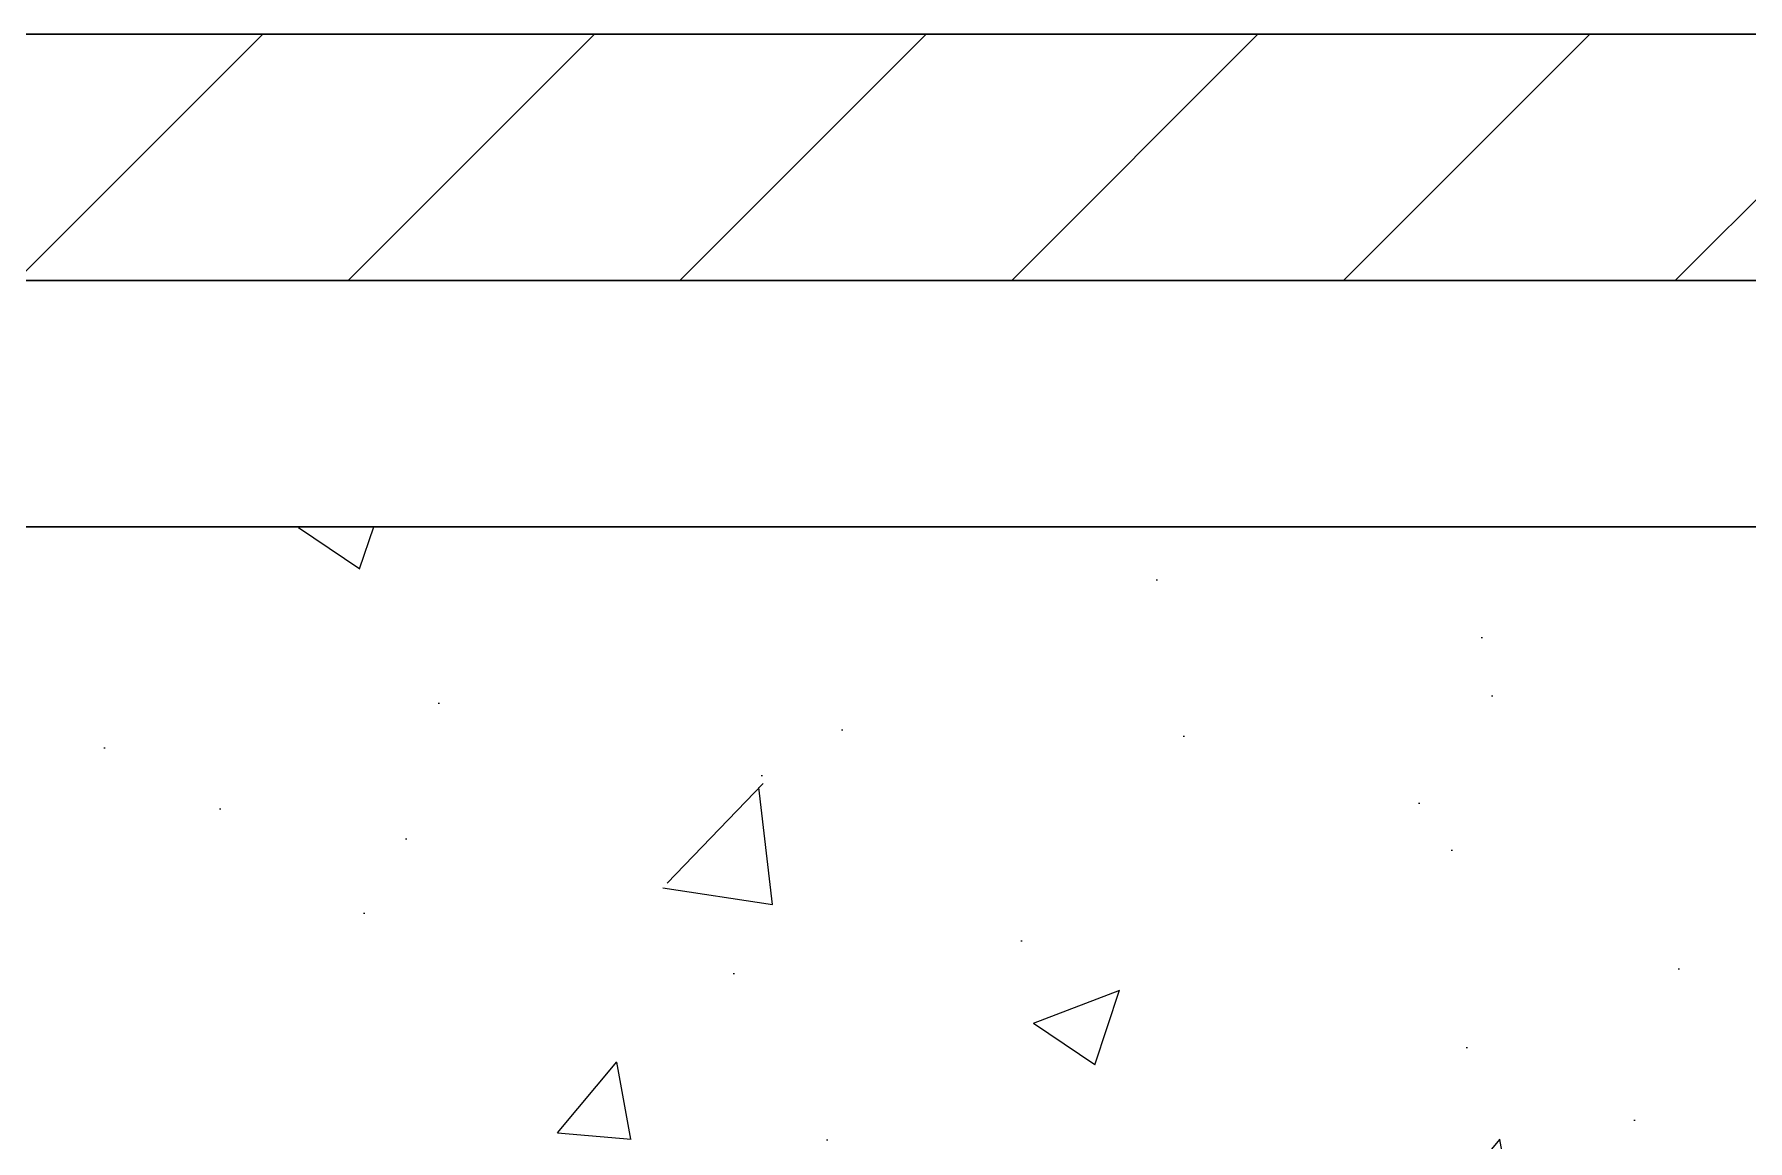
# Model space of a CAD drawing. Header units: millimetres. Extents: x 77165 to 11476408, y -193619 to 1121001.
# Drawn here: x 204396 to 205092, y 294724 to 295173 of the extents above; entities that cross this region are included whole.
import ezdxf

# ---------------------------------------------------------------- set-up
doc = ezdxf.new("R2010")
doc.units = ezdxf.units.MM
doc.layers.add('Элементы узлов', color=7, linetype='Continuous', lineweight=9)

msp = doc.modelspace()

# ---------------------------------------------------------------- hatches: boundary and pattern name
at = {"layer": 'Элементы узлов', "lineweight": 5, "true_color": 0x939598}
h = msp.add_hatch(dxfattribs=at)
h.set_pattern_fill('ANSI31', color=252, scale=30)
h.set_pattern_definition([(45, (-502460.23, -1882607.29), (-67.351921, 67.351921), [])])
h.paths.add_polyline_path([(210760.30386, 295172.78747), (203934.89129, 295172.78747), (203934.89129, 295072.78747), (210760.30386, 295072.78747)])
at = {"layer": 'Элементы узлов', "ltscale": 100, "true_color": 0x000000}
h = msp.add_hatch(dxfattribs=at)
h.set_pattern_fill('AR-CONC', color=18, scale=50, style=0)
h.set_pattern_definition([(50, (-4474395.27, 1027119.4), (358.630091, -31.376067), [37.5, -412.5]), (355, (-4474395.27, 1027119.4), (-69.375667, 376.096067), [30, -330]), (100.4514445, (-4474365.4, 1027116.8), (289.254423, 344.719995), [31.870096, -350.571056]), (46.1842, (-4474395.27, 1027219.4), (533.620665, -82.75964), [56.25, -618.75]), (96.635635, (-4474350.8, 1027212.5), (467.33097, 487.0593), [47.80517, -525.85688]), (351.184164, (-4474395.3, 1027219.4), (467.33097, 487.0593), [45, -495]), (21, (-4474345.27, 1027194.4), (298.453526, -201.309445), [37.5, -412.5]), (326, (-4474345.27, 1027194.4), (121.657666, 362.575023), [30, -330]), (71.451445, (-4474320.4, 1027177.63), (420.111188, 161.265576), [31.870095, -350.571056]), (37.5, (-4474395.27, 1027119.4), (6.0799277, 166.446927), [0, -326, 0, -335, 0, -331.25]), (7.5, (-4474395.27, 1027119.4), (131.534769, 197.205856), [0, -191, 0, -318.5, 0, -126.25]), (327.5, (-4474506.77, 1027119.4), (266.911218, -11.277436), [0, -125, 0, -390, 0, -517.5]), (317.5, (-4474556.77, 1027119.4), (291.593085, 50.052491), [0, -162.5, 0, -259, 0, -367.5])])
h.paths.add_polyline_path([(210760.30386, 294972.78747), (203934.89129, 294972.78747), (203934.89129, 294522.78747), (210760.30386, 294522.78747)])

# ---------------------------------------------------------------- linework, layer by layer
at = {"layer": 'Элементы узлов', "lineweight": 30}
for p, q in [((203934.89129, 295172.78747), (210760.30386, 295172.78747)), ((203934.89129, 295072.78747), (210760.30386, 295072.78747))]:
    msp.add_line(p, q, dxfattribs=at)
at = {"layer": 'Элементы узлов'}
for points in [[(203934.89129, 294972.78747), (210760.30386, 294972.78747), (210760.30386, 295172.78747), (203934.89129, 295172.78747)], [(203934.89129, 294472.78747), (210760.30386, 294472.78747), (210760.30386, 294972.78747), (203934.89129, 294972.78747)]]:
    msp.add_lwpolyline(points, close=True, dxfattribs=at)
msp.add_lwpolyline([(203934.89129, 294972.78747), (210760.30386, 294972.78747)], dxfattribs=at)

doc.saveas('drawing.dxf')
